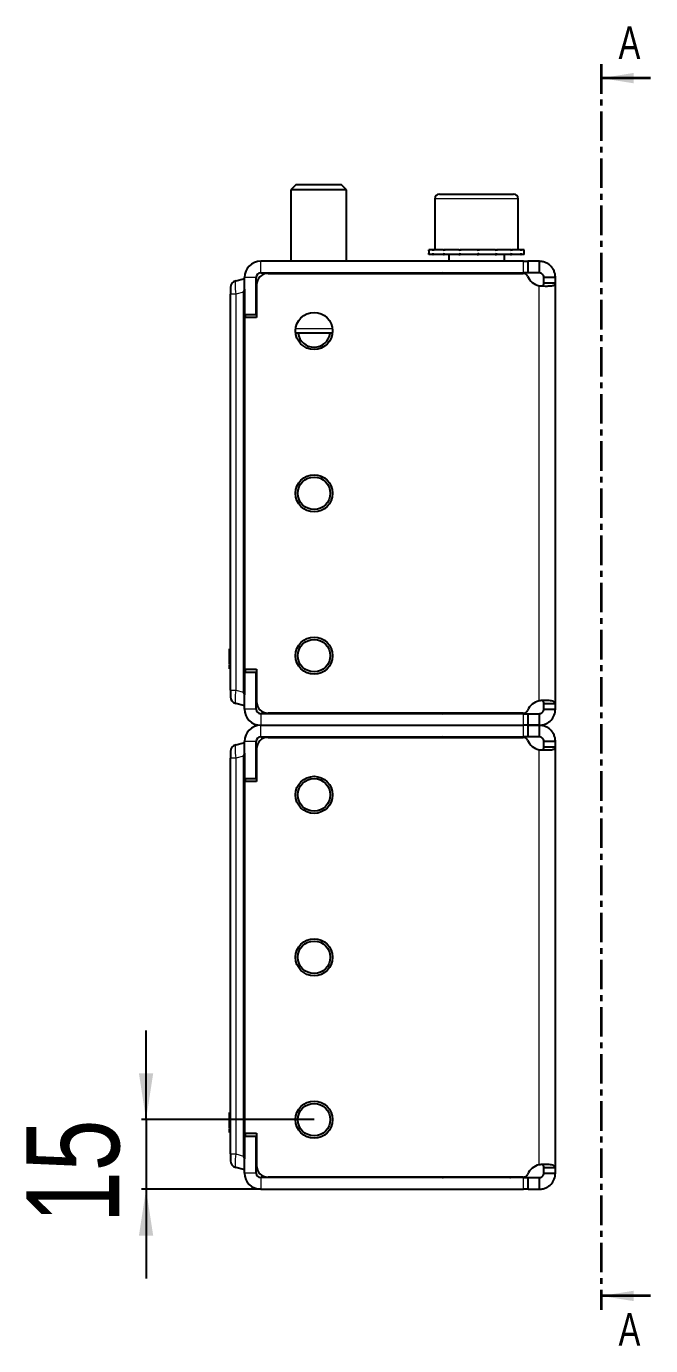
# Model space of a CAD drawing. Header units: millimetres. Extents: x 0 to 4449, y -762 to 572.
# Drawn here: x 1736.3 to 1870.7, y 255.7 to 540 of the extents above; entities that cross this region are included whole.
import ezdxf

# ---------------------------------------------------------------- set-up
doc = ezdxf.new("R2010")
doc.units = ezdxf.units.MM
doc.linetypes.add('CENTER', pattern=[10.16, 6.35, -1.27, 1.27, -1.27])
doc.layers.add('FORMAT', color=7, linetype='Continuous')
doc.styles.add('SLDTEXTSTYLE0', font='TXT', dxfattribs={"width": 0.75})
doc.dimstyles.new('SLDDIMSTYLE1', dxfattribs={"dimtxt": 20, "dimasz": 10, "dimexe": 0, "dimexo": 0.0625, "dimgap": 5, "dimtad": 2, "dimdec": 1, "dimrnd": 1e-09, "dimzin": 12, "dimdsep": 46, "dimtxsty": 'SLDTEXTSTYLE0', "dimsah": 1, "dimcen": 0.09, "dimadec": 0, "dimazin": 3, "dimtfac": 1, "dimtmove": 0, "dimatfit": 0, "dimfxl": 0, "dimfrac": 2, "dimtolj": 1, "dimtzin": 12, "dimarcsym": 0})

# ---------------------------------------------------------------- blocks, each defined once
blk = doc.blocks.new('_D_3')
at = {"layer": 'FORMAT'}
for p, q in [((1762.04, 304.39), (1762.04, 323.62)), ((1798.23, 304.39), (1761.04, 304.39)), ((1762.04, 304.39), (1762.04, 289.39)), ((1786.73, 289.39), (1761.04, 289.39)), ((1762.04, 289.39), (1762.04, 270.16))]:
    blk.add_line(p, q, dxfattribs=at)
for points in [[(1762.04, 304.39), (1763.58, 314.39), (1760.5, 314.39)], [(1762.04, 289.39), (1760.5, 279.39), (1763.58, 279.39)]]:
    blk.add_solid(points, dxfattribs=at)
at = {"layer": 'FORMAT', "insert": (1736.26, 282.11), "char_height": 20, "attachment_point": 1, "rotation": 90, "style": 'SLDTEXTSTYLE0'}
blk.add_mtext('15', dxfattribs=at)

msp = doc.modelspace()

# ---------------------------------------------------------------- linework, layer by layer
at = {"color": 7, "linetype": 'CENTER', "lineweight": 35}
msp.add_line((1860.11, 531.87), (1860.11, 263.4), dxfattribs=at)
at = {"color": 7, "linetype": 'Continuous', "lineweight": 35}
for p, q in [((1870.75, 528.87), (1860.11, 528.87)), ((1870.75, 266.4), (1860.11, 266.4))]:
    msp.add_line(p, q, dxfattribs=at)
at = {"color": 7, "linetype": 'Continuous', "lineweight": 25}
for p, q in [((1794.31, 505.89), (1793.24, 504.82)), ((1793.24, 504.82), (1793.24, 489.39)), ((1805.24, 504.82), (1793.24, 504.82)), ((1804.16, 505.89), (1794.31, 505.89)), ((1805.24, 504.82), (1804.16, 505.89)), ((1805.24, 489.39), (1805.24, 504.82)), ((1825.24, 503.89), (1841.24, 503.89)), ((1841.24, 503.89), (1841.24, 503.89)), ((1824.24, 502.89), (1824.24, 491.89)), ((1842.24, 491.89), (1842.24, 502.89)), ((1843.34, 489.39), (1786.74, 489.39)), ((1822.99, 491.89), (1822.99, 490.89)), ((1822.99, 491.89), (1823, 491.89)), ((1822.99, 490.89), (1823, 490.89)), ((1823, 491.89), (1823, 491.64)), ((1823.82, 491.89), (1823, 491.89)), ((1823, 490.89), (1823, 491.14)), ((1823.82, 490.89), (1823, 490.89)), ((1823.82, 491.89), (1823.93, 491.89)), ((1823.82, 490.89), (1823.93, 490.89)), ((1823.93, 491.89), (1823.93, 491.64)), ((1826.09, 491.89), (1823.93, 491.89)), ((1823.93, 490.89), (1823.93, 491.14)), ((1826.09, 490.89), (1823.93, 490.89)), ((1826.09, 491.89), (1826.27, 491.89)), ((1826.09, 490.89), (1826.27, 490.89)), ((1826.27, 491.89), (1826.27, 491.64)), ((1829.45, 491.89), (1826.27, 491.89)), ((1826.27, 490.89), (1826.27, 491.14)), ((1829.45, 490.89), (1826.27, 490.89)), ((1827.24, 490.89), (1827.24, 489.39)), ((1829.45, 491.89), (1829.68, 491.89)), ((1829.45, 490.89), (1829.68, 490.89)), ((1829.68, 491.89), (1829.68, 491.64)), ((1833.38, 491.89), (1829.68, 491.89)), ((1829.68, 490.89), (1829.68, 491.14)), ((1833.38, 490.89), (1829.68, 490.89)), ((1833.38, 491.89), (1833.63, 491.89)), ((1833.38, 491.89), (1833.46, 491.89)), ((1833.38, 490.89), (1833.54, 490.89)), ((1833.54, 490.89), (1833.63, 490.89)), ((1833.58, 491.89), (1833.63, 491.89)), ((1833.63, 491.89), (1833.63, 491.64)), ((1837.29, 491.89), (1833.63, 491.89)), ((1833.63, 490.89), (1833.63, 491.14)), ((1837.29, 490.89), (1833.63, 490.89)), ((1837.29, 491.89), (1837.52, 491.89)), ((1837.29, 490.89), (1837.52, 490.89)), ((1837.52, 491.89), (1837.52, 491.64)), ((1840.59, 491.89), (1837.52, 491.89)), ((1837.52, 490.89), (1837.52, 491.14)), ((1840.59, 490.89), (1837.52, 490.89)), ((1839.24, 489.39), (1839.24, 490.89)), ((1840.59, 491.89), (1840.76, 491.89)), ((1840.59, 490.89), (1840.76, 490.89)), ((1840.76, 491.89), (1840.76, 491.64)), ((1842.76, 491.89), (1840.76, 491.89)), ((1840.76, 490.89), (1840.76, 491.14)), ((1842.76, 490.89), (1840.76, 490.89)), ((1842.76, 491.89), (1842.85, 491.89)), ((1842.76, 490.89), (1842.85, 490.89)), ((1842.85, 491.89), (1842.85, 491.64)), ((1843.49, 491.89), (1842.85, 491.89)), ((1842.85, 490.89), (1842.85, 491.14)), ((1843.49, 490.89), (1842.85, 490.89)), ((1843.34, 489.39), (1844.34, 489.39)), ((1843.49, 490.89), (1843.49, 491.89)), ((1846.74, 489.39), (1844.33, 489.39)), ((1844.34, 486.89), (1844.34, 489.39)), ((1846.74, 489.39), (1846.74, 486.89)), ((1786.74, 486.89), (1843.34, 486.89)), ((1788.34, 486.79), (1843.31, 486.79)), ((1788.99, 486.89), (1788.99, 486.79)), ((1789.28, 486.89), (1789.28, 486.79)), ((1790.97, 486.89), (1790.97, 486.79)), ((1793.91, 486.89), (1793.91, 486.79)), ((1797.67, 486.89), (1797.67, 486.79)), ((1801.67, 486.89), (1801.67, 486.79)), ((1805.29, 486.89), (1805.29, 486.79)), ((1808, 486.89), (1808, 486.79)), ((1809.37, 486.89), (1809.37, 486.79)), ((1809.49, 486.79), (1809.49, 486.89)), ((1844.34, 486.89), (1843.34, 486.89)), ((1846.74, 486.89), (1844.33, 486.89)), ((1780.24, 483.74), (1780.24, 482.29)), ((1781.35, 485.19), (1783.04, 485.64)), ((1783.04, 485.64), (1783.24, 485.64)), ((1783.24, 477.94), (1783.24, 485.89)), ((1783.24, 483.37), (1783.24, 395.92)), ((1785.74, 477.94), (1785.74, 485.89)), ((1785.84, 484.29), (1785.84, 477.29)), ((1850.24, 485.89), (1847.74, 485.89)), ((1847.74, 484.67), (1847.74, 485.89)), ((1850.24, 484.67), (1847.74, 484.67)), ((1850.24, 484.67), (1850.24, 485.89)), ((1850.24, 394.11), (1850.24, 484.67)), ((1780.24, 407.84), (1780.24, 482.29)), ((1783.04, 482.74), (1783.04, 396.54)), ((1783.24, 477.94), (1785.74, 477.94)), ((1785.84, 478.87), (1785.74, 478.66)), ((1783.24, 401.49), (1783.24, 477.29)), ((1785.84, 477.29), (1783.24, 477.29)), ((1802.21, 473.89), (1794.27, 473.89)), ((1780.24, 399.64), (1780.24, 407.84)), ((1780.04, 405.9), (1780.24, 405.9)), ((1780.04, 405.55), (1780.24, 405.55)), ((1780.04, 404.82), (1780.04, 405.55)), ((1780.04, 404.82), (1780.24, 404.82)), ((1780.04, 403.87), (1780.04, 403.98)), ((1780.04, 402.42), (1780.24, 402.42)), ((1780.04, 401.88), (1780.04, 402.42)), ((1780.04, 401.88), (1780.24, 401.88)), ((1780.04, 401.59), (1780.24, 401.59)), ((1783.24, 401.49), (1785.84, 401.49)), ((1785.84, 401.49), (1785.84, 394.49)), ((1780.24, 396.99), (1780.24, 399.64)), ((1783.24, 400.84), (1785.74, 400.84)), ((1783.24, 392.89), (1783.24, 400.84)), ((1785.74, 392.89), (1785.74, 400.84)), ((1785.84, 400.41), (1785.74, 400.63)), ((1780.24, 396.99), (1780.24, 395.54)), ((1783.04, 393.64), (1781.35, 394.09)), ((1783.24, 393.64), (1783.04, 393.64)), ((1847.74, 394.11), (1850.24, 394.11)), ((1847.74, 392.89), (1847.74, 394.11)), ((1847.74, 392.89), (1850.24, 392.89)), ((1850.24, 392.89), (1850.24, 394.11)), ((1843.34, 391.89), (1786.74, 391.89)), ((1843.31, 391.99), (1788.34, 391.99)), ((1843.34, 391.89), (1844.34, 391.89)), ((1844.33, 391.89), (1846.74, 391.89)), ((1844.34, 389.39), (1844.34, 391.89)), ((1846.74, 391.89), (1846.74, 389.39)), ((1786.74, 389.39), (1843.34, 389.39)), ((1786.74, 386.89), (1843.34, 386.89)), ((1788.34, 386.79), (1843.31, 386.79)), ((1844.34, 389.39), (1843.34, 389.39)), ((1844.34, 386.89), (1843.34, 386.89)), ((1844.33, 389.39), (1846.74, 389.39)), ((1844.34, 386.89), (1844.34, 389.39)), ((1846.74, 389.39), (1844.34, 389.39)), ((1846.74, 386.89), (1844.34, 386.89)), ((1846.74, 389.39), (1846.74, 386.89)), ((1781.35, 385.19), (1783.04, 385.64)), ((1783.04, 385.64), (1783.24, 385.64)), ((1783.24, 377.94), (1783.24, 385.89)), ((1785.74, 377.94), (1785.74, 385.89)), ((1785.84, 384.29), (1785.84, 377.29)), ((1847.74, 385.89), (1847.65, 386.3)), ((1850.24, 385.89), (1847.74, 385.89)), ((1847.74, 384.67), (1847.74, 385.89)), ((1850.24, 384.67), (1847.74, 384.67)), ((1850.24, 384.67), (1850.24, 385.89)), ((1850.24, 294.11), (1850.24, 384.67)), ((1780.24, 383.74), (1780.24, 382.29)), ((1780.24, 307.84), (1780.24, 382.29)), ((1783.04, 382.74), (1783.04, 296.54)), ((1783.24, 383.37), (1783.24, 295.92)), ((1785.84, 378.87), (1785.74, 378.66)), ((1783.24, 377.94), (1785.74, 377.94)), ((1783.24, 301.49), (1783.24, 377.29)), ((1785.84, 377.29), (1783.24, 377.29)), ((1780.24, 299.64), (1780.24, 307.84)), ((1780.04, 305.9), (1780.24, 305.9)), ((1780.04, 305.55), (1780.24, 305.55)), ((1780.04, 304.82), (1780.04, 305.55)), ((1780.04, 304.82), (1780.24, 304.82)), ((1780.04, 303.87), (1780.04, 303.98)), ((1780.04, 302.42), (1780.24, 302.42)), ((1780.04, 301.88), (1780.04, 302.42)), ((1780.04, 301.88), (1780.24, 301.88)), ((1780.04, 301.59), (1780.24, 301.59)), ((1783.24, 301.49), (1785.84, 301.49)), ((1785.84, 301.49), (1785.84, 294.49)), ((1780.24, 296.99), (1780.24, 299.64)), ((1783.24, 300.84), (1785.74, 300.84)), ((1783.24, 292.89), (1783.24, 300.84)), ((1785.74, 292.89), (1785.74, 300.84)), ((1785.84, 300.41), (1785.74, 300.63)), ((1780.24, 296.99), (1780.24, 295.54)), ((1783.04, 293.64), (1781.35, 294.09)), ((1783.24, 293.64), (1783.04, 293.64)), ((1847.74, 294.11), (1850.24, 294.11)), ((1847.74, 292.89), (1847.74, 294.11)), ((1847.74, 292.89), (1850.24, 292.89)), ((1850.24, 292.89), (1850.24, 294.11)), ((1843.34, 291.89), (1786.74, 291.89)), ((1843.31, 291.99), (1788.34, 291.99)), ((1843.34, 291.89), (1844.34, 291.89)), ((1844.34, 289.39), (1844.34, 291.89)), ((1844.34, 291.89), (1846.74, 291.89)), ((1846.74, 291.89), (1846.74, 289.39)), ((1786.74, 289.39), (1843.34, 289.39)), ((1844.34, 289.39), (1843.34, 289.39)), ((1844.34, 289.39), (1846.74, 289.39))]:
    msp.add_line(p, q, dxfattribs=at)
at = {"color": 8, "linetype": 'Continuous', "lineweight": 18}
for p, q in [((1842.24, 502.89), (1824.24, 502.89)), ((1786.74, 486.89), (1786.74, 489.39)), ((1843.34, 486.89), (1843.34, 489.39)), ((1785.74, 485.89), (1783.24, 485.89)), ((1846.74, 394.67), (1846.74, 484.12)), ((1781.35, 482.29), (1780.24, 482.29)), ((1783.04, 482.74), (1781.35, 482.29)), ((1781.35, 482.29), (1781.35, 396.99)), ((1783.43, 477.94), (1783.43, 477.29)), ((1794.27, 474.89), (1802.21, 474.89)), ((1780.04, 403.7), (1780.24, 403.7)), ((1783.43, 401.49), (1783.43, 400.84)), ((1780.24, 396.99), (1781.35, 396.99)), ((1781.35, 396.99), (1783.04, 396.54)), ((1785.74, 392.89), (1783.24, 392.89)), ((1786.74, 391.89), (1786.74, 389.39)), ((1843.34, 389.39), (1843.34, 391.89)), ((1786.74, 386.89), (1786.74, 389.39)), ((1843.34, 386.89), (1843.34, 389.39)), ((1785.74, 385.89), (1783.24, 385.89)), ((1846.74, 294.67), (1846.74, 384.12)), ((1781.35, 382.29), (1780.24, 382.29)), ((1783.04, 382.74), (1781.35, 382.29)), ((1781.35, 382.29), (1781.35, 296.99)), ((1783.43, 377.94), (1783.43, 377.29)), ((1780.04, 303.7), (1780.24, 303.7)), ((1783.43, 301.49), (1783.43, 300.84)), ((1780.24, 296.99), (1781.35, 296.99)), ((1781.35, 296.99), (1783.04, 296.54)), ((1785.74, 292.89), (1783.24, 292.89)), ((1786.74, 291.89), (1786.74, 289.39)), ((1843.34, 289.39), (1843.34, 291.89))]:
    msp.add_line(p, q, dxfattribs=at)
at = {"color": 7, "linetype": 'Continuous', "lineweight": 25}
for centre, radius in [((1798.24, 474.39), 4), ((1798.24, 439.39), 4), ((1798.24, 439.39), 3.5), ((1798.24, 404.39), 4), ((1798.24, 404.39), 3.5), ((1798.24, 374.39), 4), ((1798.24, 374.39), 3.5), ((1798.24, 339.39), 4), ((1798.24, 339.39), 3.5), ((1798.24, 304.39), 4), ((1798.24, 304.39), 3.5)]:
    msp.add_circle(centre, radius, dxfattribs=at)
for centre, radius, start, end in [((1825.24, 502.89), 1, 90, 180), ((1841.24, 502.89), 1, 0, 90), ((1786.74, 485.89), 3.5, 90, 180), ((1786.74, 485.89), 1, 90, 180), ((1788.34, 484.29), 2.5, 90, 180), ((1825.89, 486.54), 0.35, 45.5847, 90), ((1840.59, 486.54), 0.35, 90, 134.4153), ((1843.31, 485.79), 1, 22.8854, 90), ((1781.74, 483.74), 1.5, 105, 180), ((1847.46, 487.54), 3.5, 202.8854, 258.1052), ((1798.24, 474.39), 3.5, 188.2132, 351.7868), ((1781.74, 395.54), 1.5, 180, 255), ((1786.74, 392.89), 3.5, 180, 270), ((1786.74, 392.89), 1, 180, 270), ((1788.34, 394.49), 2.5, 180, 270), ((1843.31, 392.99), 1, 270, 337.1146), ((1847.46, 391.24), 3.5, 101.8948, 157.1146), ((1825.89, 392.24), 0.35, 270, 314.4153), ((1840.59, 392.24), 0.35, 225.5847, 270), ((1786.74, 385.89), 3.5, 90, 180), ((1786.74, 385.89), 1, 90, 180), ((1788.34, 384.29), 2.5, 90, 180), ((1825.89, 386.54), 0.35, 45.5847, 90), ((1840.59, 386.54), 0.35, 90, 134.4153), ((1843.31, 385.79), 1, 22.8854, 90), ((1781.74, 383.74), 1.5, 105, 180), ((1847.46, 387.54), 3.5, 202.8854, 258.1052), ((1781.74, 295.54), 1.5, 180, 255), ((1786.74, 292.89), 3.5, 180, 270), ((1786.74, 292.89), 1, 180, 270), ((1788.34, 294.49), 2.5, 180, 270), ((1847.46, 291.24), 3.5, 101.8948, 157.1146), ((1825.89, 292.24), 0.35, 270, 314.4153), ((1840.59, 292.24), 0.35, 225.5847, 270), ((1843.31, 292.99), 1, 270, 337.1146)]:
    msp.add_arc(centre, radius, start, end, dxfattribs=at)
at = {"color": 8, "linetype": 'Continuous', "lineweight": 18}
for centre, major_axis, start_param, end_param in [((1781.74, 482.19), (-0.38, 3), 0.016741, 1.520499), ((1781.74, 397.1), (0.38, 3), 1.621093, 3.124852), ((1781.74, 382.19), (-0.38, 3), 0.016741, 1.520499), ((1781.74, 297.1), (0.38, 3), 1.621093, 3.124852)]:
    msp.add_ellipse(centre, major_axis=major_axis, ratio=0.123038, start_param=start_param, end_param=end_param, dxfattribs=at)
at = {"color": 7, "linetype": 'Continuous', "lineweight": 25}
for centre, major_axis, start_param, end_param in [((1794.63, 485.64), (-11.57, -3.1), 6.030113, 6.216148), ((1794.63, 393.64), (-11.57, 3.1), 0.067037, 0.253072), ((1794.63, 385.64), (-11.57, -3.1), 6.030113, 6.216148), ((1794.63, 293.64), (-11.57, 3.1), 0.067037, 0.253072)]:
    msp.add_ellipse(centre, major_axis=major_axis, ratio=0.250563, start_param=start_param, end_param=end_param, dxfattribs=at)
for points, knots in [([(1823, 491.64), (1822.99, 491.68), (1822.99, 491.75), (1822.99, 491.83), (1822.99, 491.87), (1822.99, 491.89)], [0, 0, 0, 0, 0.499981, 0.749988, 1, 1, 1, 1]), ([(1822.99, 490.89), (1822.99, 490.91), (1822.99, 490.95), (1822.99, 491.04), (1822.99, 491.1), (1823, 491.14)], [0, 0, 0, 0, 0.25014, 0.50028, 1, 1, 1, 1]), ([(1823.93, 491.64), (1823.91, 491.68), (1823.88, 491.75), (1823.85, 491.83), (1823.83, 491.87), (1823.82, 491.89)], [0, 0, 0, 0, 0.499981, 0.749988, 1, 1, 1, 1]), ([(1823.82, 490.89), (1823.83, 490.91), (1823.85, 490.95), (1823.88, 491.04), (1823.91, 491.1), (1823.93, 491.14)], [0, 0, 0, 0, 0.25014, 0.50028, 1, 1, 1, 1]), ([(1826.27, 491.64), (1826.24, 491.68), (1826.2, 491.75), (1826.14, 491.83), (1826.11, 491.87), (1826.09, 491.89)], [0, 0, 0, 0, 0.499981, 0.749988, 1, 1, 1, 1]), ([(1826.09, 490.89), (1826.11, 490.91), (1826.14, 490.95), (1826.2, 491.04), (1826.24, 491.1), (1826.27, 491.14)], [0, 0, 0, 0, 0.2501401, 0.5002802, 1, 1, 1, 1]), ([(1829.68, 491.64), (1829.64, 491.68), (1829.59, 491.75), (1829.51, 491.83), (1829.47, 491.87), (1829.45, 491.89)], [0, 0, 0, 0, 0.4999808, 0.7499881, 1, 1, 1, 1]), ([(1829.45, 490.89), (1829.47, 490.91), (1829.51, 490.95), (1829.59, 491.04), (1829.64, 491.1), (1829.68, 491.14)], [0, 0, 0, 0, 0.2501401, 0.5002802, 1, 1, 1, 1]), ([(1833.63, 491.64), (1833.59, 491.68), (1833.53, 491.75), (1833.45, 491.83), (1833.4, 491.87), (1833.38, 491.89)], [0, 0, 0, 0, 0.4999808, 0.7499881, 1, 1, 1, 1]), ([(1833.38, 490.89), (1833.4, 490.91), (1833.45, 490.95), (1833.53, 491.04), (1833.59, 491.1), (1833.63, 491.14)], [0, 0, 0, 0, 0.25014, 0.50028, 1, 1, 1, 1]), ([(1833.63, 491.64), (1833.62, 491.71), (1833.58, 491.84), (1833.55, 491.88), (1833.54, 491.89)], [0, 0, 0, 0, 0.561794, 1, 1, 1, 1]), ([(1833.63, 491.14), (1833.62, 491.07), (1833.58, 490.94), (1833.55, 490.91), (1833.54, 490.89)], [0, 0, 0, 0, 0.561794, 1, 1, 1, 1]), ([(1837.52, 491.64), (1837.48, 491.68), (1837.43, 491.75), (1837.35, 491.83), (1837.31, 491.87), (1837.29, 491.89)], [0, 0, 0, 0, 0.4999808, 0.7499881, 1, 1, 1, 1]), ([(1837.29, 490.89), (1837.31, 490.91), (1837.35, 490.95), (1837.43, 491.04), (1837.48, 491.1), (1837.52, 491.14)], [0, 0, 0, 0, 0.25014, 0.50028, 1, 1, 1, 1]), ([(1840.76, 491.64), (1840.73, 491.68), (1840.69, 491.75), (1840.63, 491.83), (1840.6, 491.87), (1840.59, 491.89)], [0, 0, 0, 0, 0.499981, 0.749988, 1, 1, 1, 1]), ([(1840.59, 490.89), (1840.6, 490.91), (1840.63, 490.95), (1840.69, 491.04), (1840.73, 491.1), (1840.76, 491.14)], [0, 0, 0, 0, 0.25014, 0.50028, 1, 1, 1, 1]), ([(1842.85, 491.64), (1842.84, 491.68), (1842.82, 491.75), (1842.79, 491.83), (1842.77, 491.87), (1842.76, 491.89)], [0, 0, 0, 0, 0.499981, 0.749988, 1, 1, 1, 1]), ([(1842.76, 490.89), (1842.77, 490.91), (1842.79, 490.95), (1842.82, 491.04), (1842.84, 491.1), (1842.85, 491.14)], [0, 0, 0, 0, 0.25014, 0.50028, 1, 1, 1, 1]), ([(1850.24, 485.89), (1850.22, 486.15), (1850.19, 486.64), (1849.91, 487.46), (1849.44, 488.17), (1848.82, 488.74), (1848.2, 489.1), (1847.49, 489.34), (1846.99, 489.37), (1846.74, 489.39)], [0, 0, 0, 0, 0.144067, 0.271276, 0.474907, 0.597997, 0.726338, 0.860245, 1, 1, 1, 1]), ([(1789.25, 486.79), (1789.24, 486.8), (1789.24, 486.84), (1789.23, 486.87), (1789.22, 486.89)], [0, 0, 0, 0, 0.374848, 1, 1, 1, 1]), ([(1790.88, 486.79), (1790.87, 486.8), (1790.85, 486.84), (1790.83, 486.87), (1790.82, 486.89)], [0, 0, 0, 0, 0.374848, 1, 1, 1, 1]), ([(1793.79, 486.79), (1793.78, 486.8), (1793.75, 486.84), (1793.72, 486.87), (1793.7, 486.89)], [0, 0, 0, 0, 0.374848, 1, 1, 1, 1]), ([(1797.52, 486.79), (1797.51, 486.8), (1797.48, 486.84), (1797.45, 486.87), (1797.43, 486.89)], [0, 0, 0, 0, 0.374848, 1, 1, 1, 1]), ([(1801.52, 486.79), (1801.51, 486.8), (1801.48, 486.84), (1801.44, 486.87), (1801.42, 486.89)], [0, 0, 0, 0, 0.374848, 1, 1, 1, 1]), ([(1805.17, 486.79), (1805.16, 486.8), (1805.13, 486.84), (1805.11, 486.87), (1805.09, 486.89)], [0, 0, 0, 0, 0.374848, 1, 1, 1, 1]), ([(1807.92, 486.79), (1807.91, 486.8), (1807.89, 486.84), (1807.88, 486.87), (1807.86, 486.89)], [0, 0, 0, 0, 0.374848, 1, 1, 1, 1]), ([(1809.34, 486.79), (1809.34, 486.8), (1809.34, 486.84), (1809.33, 486.87), (1809.33, 486.89)], [0, 0, 0, 0, 0.374848, 1, 1, 1, 1]), ([(1847.74, 485.89), (1847.72, 486.03), (1847.7, 486.22), (1847.58, 486.44), (1847.47, 486.58), (1847.33, 486.7), (1847.15, 486.81), (1846.95, 486.88), (1846.81, 486.89), (1846.74, 486.89)], [0, 0, 0, 0, 0.294103, 0.406373, 0.497014, 0.611853, 0.731691, 0.860101, 1, 1, 1, 1]), ([(1846.74, 484.12), (1847.05, 484.1), (1847.64, 484.07), (1848.59, 484.06), (1849.46, 484.1), (1850.11, 484.31), (1850.2, 484.55), (1850.24, 484.67)], [0, 0, 0, 0, 0.17084, 0.319217, 0.548103, 0.767822, 1, 1, 1, 1]), ([(1847.21, 484.07), (1847.21, 484.07), (1847.28, 484.06), (1847.38, 484.08), (1847.51, 484.12), (1847.61, 484.21), (1847.71, 484.38), (1847.73, 484.55), (1847.74, 484.67)], [0, 0, 0, 0, 0.010499, 0.167595, 0.301027, 0.450649, 0.615637, 1, 1, 1, 1]), ([(1780.04, 405.55), (1780.04, 405.66), (1780.04, 405.86), (1780.04, 405.89), (1780.04, 405.9)], [0, 0, 0, 0, 0.5368, 1, 1, 1, 1]), ([(1780.04, 403.7), (1780.04, 403.86), (1780.04, 404.2), (1780.04, 404.62), (1780.04, 404.8), (1780.04, 404.89)], [0, 0, 0, 0, 0.346986, 0.702168, 1, 1, 1, 1]), ([(1780.04, 402.54), (1780.04, 402.57), (1780.04, 402.7), (1780.04, 403.11), (1780.04, 403.5), (1780.04, 403.7)], [0, 0, 0, 0, 0.136302, 0.576865, 1, 1, 1, 1]), ([(1780.04, 401.59), (1780.04, 401.6), (1780.04, 401.63), (1780.04, 401.8), (1780.04, 401.88)], [0, 0, 0, 0, 0.5776526, 1, 1, 1, 1]), ([(1850.24, 394.11), (1850.19, 394.24), (1850.1, 394.46), (1849.53, 394.65), (1848.93, 394.72), (1848.3, 394.74), (1847.55, 394.73), (1847.01, 394.69), (1846.74, 394.67)], [0, 0, 0, 0, 0.254149, 0.448213, 0.574908, 0.708872, 0.850468, 1, 1, 1, 1]), ([(1846.74, 391.89), (1846.82, 391.9), (1846.98, 391.91), (1847.19, 391.99), (1847.35, 392.09), (1847.48, 392.22), (1847.59, 392.36), (1847.71, 392.59), (1847.73, 392.77), (1847.74, 392.89)], [0, 0, 0, 0, 0.1567865, 0.2908092, 0.4035006, 0.4972984, 0.6071328, 0.7261813, 1, 1, 1, 1]), ([(1846.74, 389.39), (1847.03, 389.41), (1847.58, 389.45), (1848.49, 389.81), (1849.37, 390.47), (1850.09, 391.58), (1850.19, 392.45), (1850.24, 392.89)], [0, 0, 0, 0, 0.16069, 0.301312, 0.521951, 0.753573, 1, 1, 1, 1]), ([(1847.74, 394.11), (1847.72, 394.23), (1847.7, 394.44), (1847.55, 394.65), (1847.42, 394.69), (1847.37, 394.71)], [0, 0, 0, 0, 0.488232, 0.819706, 1, 1, 1, 1]), ([(1850.24, 385.89), (1850.22, 386.15), (1850.19, 386.64), (1849.91, 387.46), (1849.44, 388.17), (1848.82, 388.74), (1848.2, 389.1), (1847.49, 389.34), (1846.99, 389.37), (1846.74, 389.39)], [0, 0, 0, 0, 0.144067, 0.271276, 0.474907, 0.597997, 0.726338, 0.860245, 1, 1, 1, 1]), ([(1847.74, 385.89), (1847.72, 386.03), (1847.7, 386.22), (1847.58, 386.44), (1847.47, 386.58), (1847.33, 386.7), (1847.15, 386.81), (1846.95, 386.88), (1846.81, 386.89), (1846.74, 386.89)], [0, 0, 0, 0, 0.294103, 0.406373, 0.497014, 0.611853, 0.731691, 0.860101, 1, 1, 1, 1]), ([(1846.74, 384.12), (1847.05, 384.1), (1847.64, 384.07), (1848.59, 384.06), (1849.46, 384.1), (1850.11, 384.31), (1850.2, 384.55), (1850.24, 384.67)], [0, 0, 0, 0, 0.17084, 0.319217, 0.548103, 0.767822, 1, 1, 1, 1]), ([(1847.21, 384.07), (1847.21, 384.07), (1847.28, 384.06), (1847.38, 384.08), (1847.51, 384.12), (1847.61, 384.21), (1847.71, 384.38), (1847.73, 384.55), (1847.74, 384.67)], [0, 0, 0, 0, 0.010499, 0.167595, 0.301027, 0.450649, 0.615637, 1, 1, 1, 1]), ([(1780.04, 305.55), (1780.04, 305.66), (1780.04, 305.86), (1780.04, 305.89), (1780.04, 305.9)], [0, 0, 0, 0, 0.5368, 1, 1, 1, 1]), ([(1780.04, 303.7), (1780.04, 303.86), (1780.04, 304.2), (1780.04, 304.62), (1780.04, 304.8), (1780.04, 304.89)], [0, 0, 0, 0, 0.346986, 0.702168, 1, 1, 1, 1]), ([(1780.04, 302.54), (1780.04, 302.57), (1780.04, 302.7), (1780.04, 303.11), (1780.04, 303.5), (1780.04, 303.7)], [0, 0, 0, 0, 0.136302, 0.576865, 1, 1, 1, 1]), ([(1780.04, 301.59), (1780.04, 301.6), (1780.04, 301.63), (1780.04, 301.8), (1780.04, 301.88)], [0, 0, 0, 0, 0.577653, 1, 1, 1, 1]), ([(1850.24, 294.11), (1850.19, 294.24), (1850.1, 294.46), (1849.53, 294.65), (1848.93, 294.72), (1848.3, 294.74), (1847.55, 294.73), (1847.01, 294.69), (1846.74, 294.67)], [0, 0, 0, 0, 0.254149, 0.448213, 0.574908, 0.708872, 0.850468, 1, 1, 1, 1]), ([(1846.74, 291.89), (1846.82, 291.9), (1846.98, 291.91), (1847.19, 291.99), (1847.35, 292.09), (1847.48, 292.22), (1847.59, 292.36), (1847.71, 292.59), (1847.73, 292.77), (1847.74, 292.89)], [0, 0, 0, 0, 0.156786, 0.290809, 0.403501, 0.497298, 0.607133, 0.726181, 1, 1, 1, 1]), ([(1846.74, 289.39), (1847.03, 289.41), (1847.58, 289.45), (1848.49, 289.81), (1849.37, 290.47), (1850.09, 291.58), (1850.19, 292.45), (1850.24, 292.89)], [0, 0, 0, 0, 0.16069, 0.301312, 0.521951, 0.753573, 1, 1, 1, 1]), ([(1847.74, 294.11), (1847.72, 294.23), (1847.7, 294.44), (1847.55, 294.65), (1847.42, 294.69), (1847.37, 294.71)], [0, 0, 0, 0, 0.488232, 0.819706, 1, 1, 1, 1])]:
    msp.add_open_spline(points, degree=3, knots=knots, dxfattribs=at)
at = {"color": 7, "linetype": 'Continuous', "lineweight": 35}
for points in [[(1860.11, 528.87), (1867.11, 527.75), (1867.11, 529.99)], [(1860.11, 266.4), (1867.11, 265.28), (1867.11, 267.52)]]:
    msp.add_solid(points, dxfattribs=at)

# ---------------------------------------------------------------- texts
at = {"color": 7, "linetype": 'Continuous', "char_height": 7, "attachment_point": 1, "style": 'SLDTEXTSTYLE0'}
for insert in [(1863.85, 540.02), (1863.85, 262.69)]:
    msp.add_mtext('A', dxfattribs=dict(at, insert=insert))

# ---------------------------------------------------------------- dimensions: what is measured, and where the dimension line sits
at = {"layer": 'FORMAT'}
dim = msp.add_linear_dim(base=(1762.04, 289.39), p1=(1798.24, 304.39), p2=(1786.74, 289.39), angle=90, dimstyle='SLDDIMSTYLE1', dxfattribs=at)
dim.commit()
dim.dimension.update_dxf_attribs({"geometry": '_D_3', "text_midpoint": (1762.04, 296.89), "dimtype": 160})

doc.saveas('drawing.dxf')
